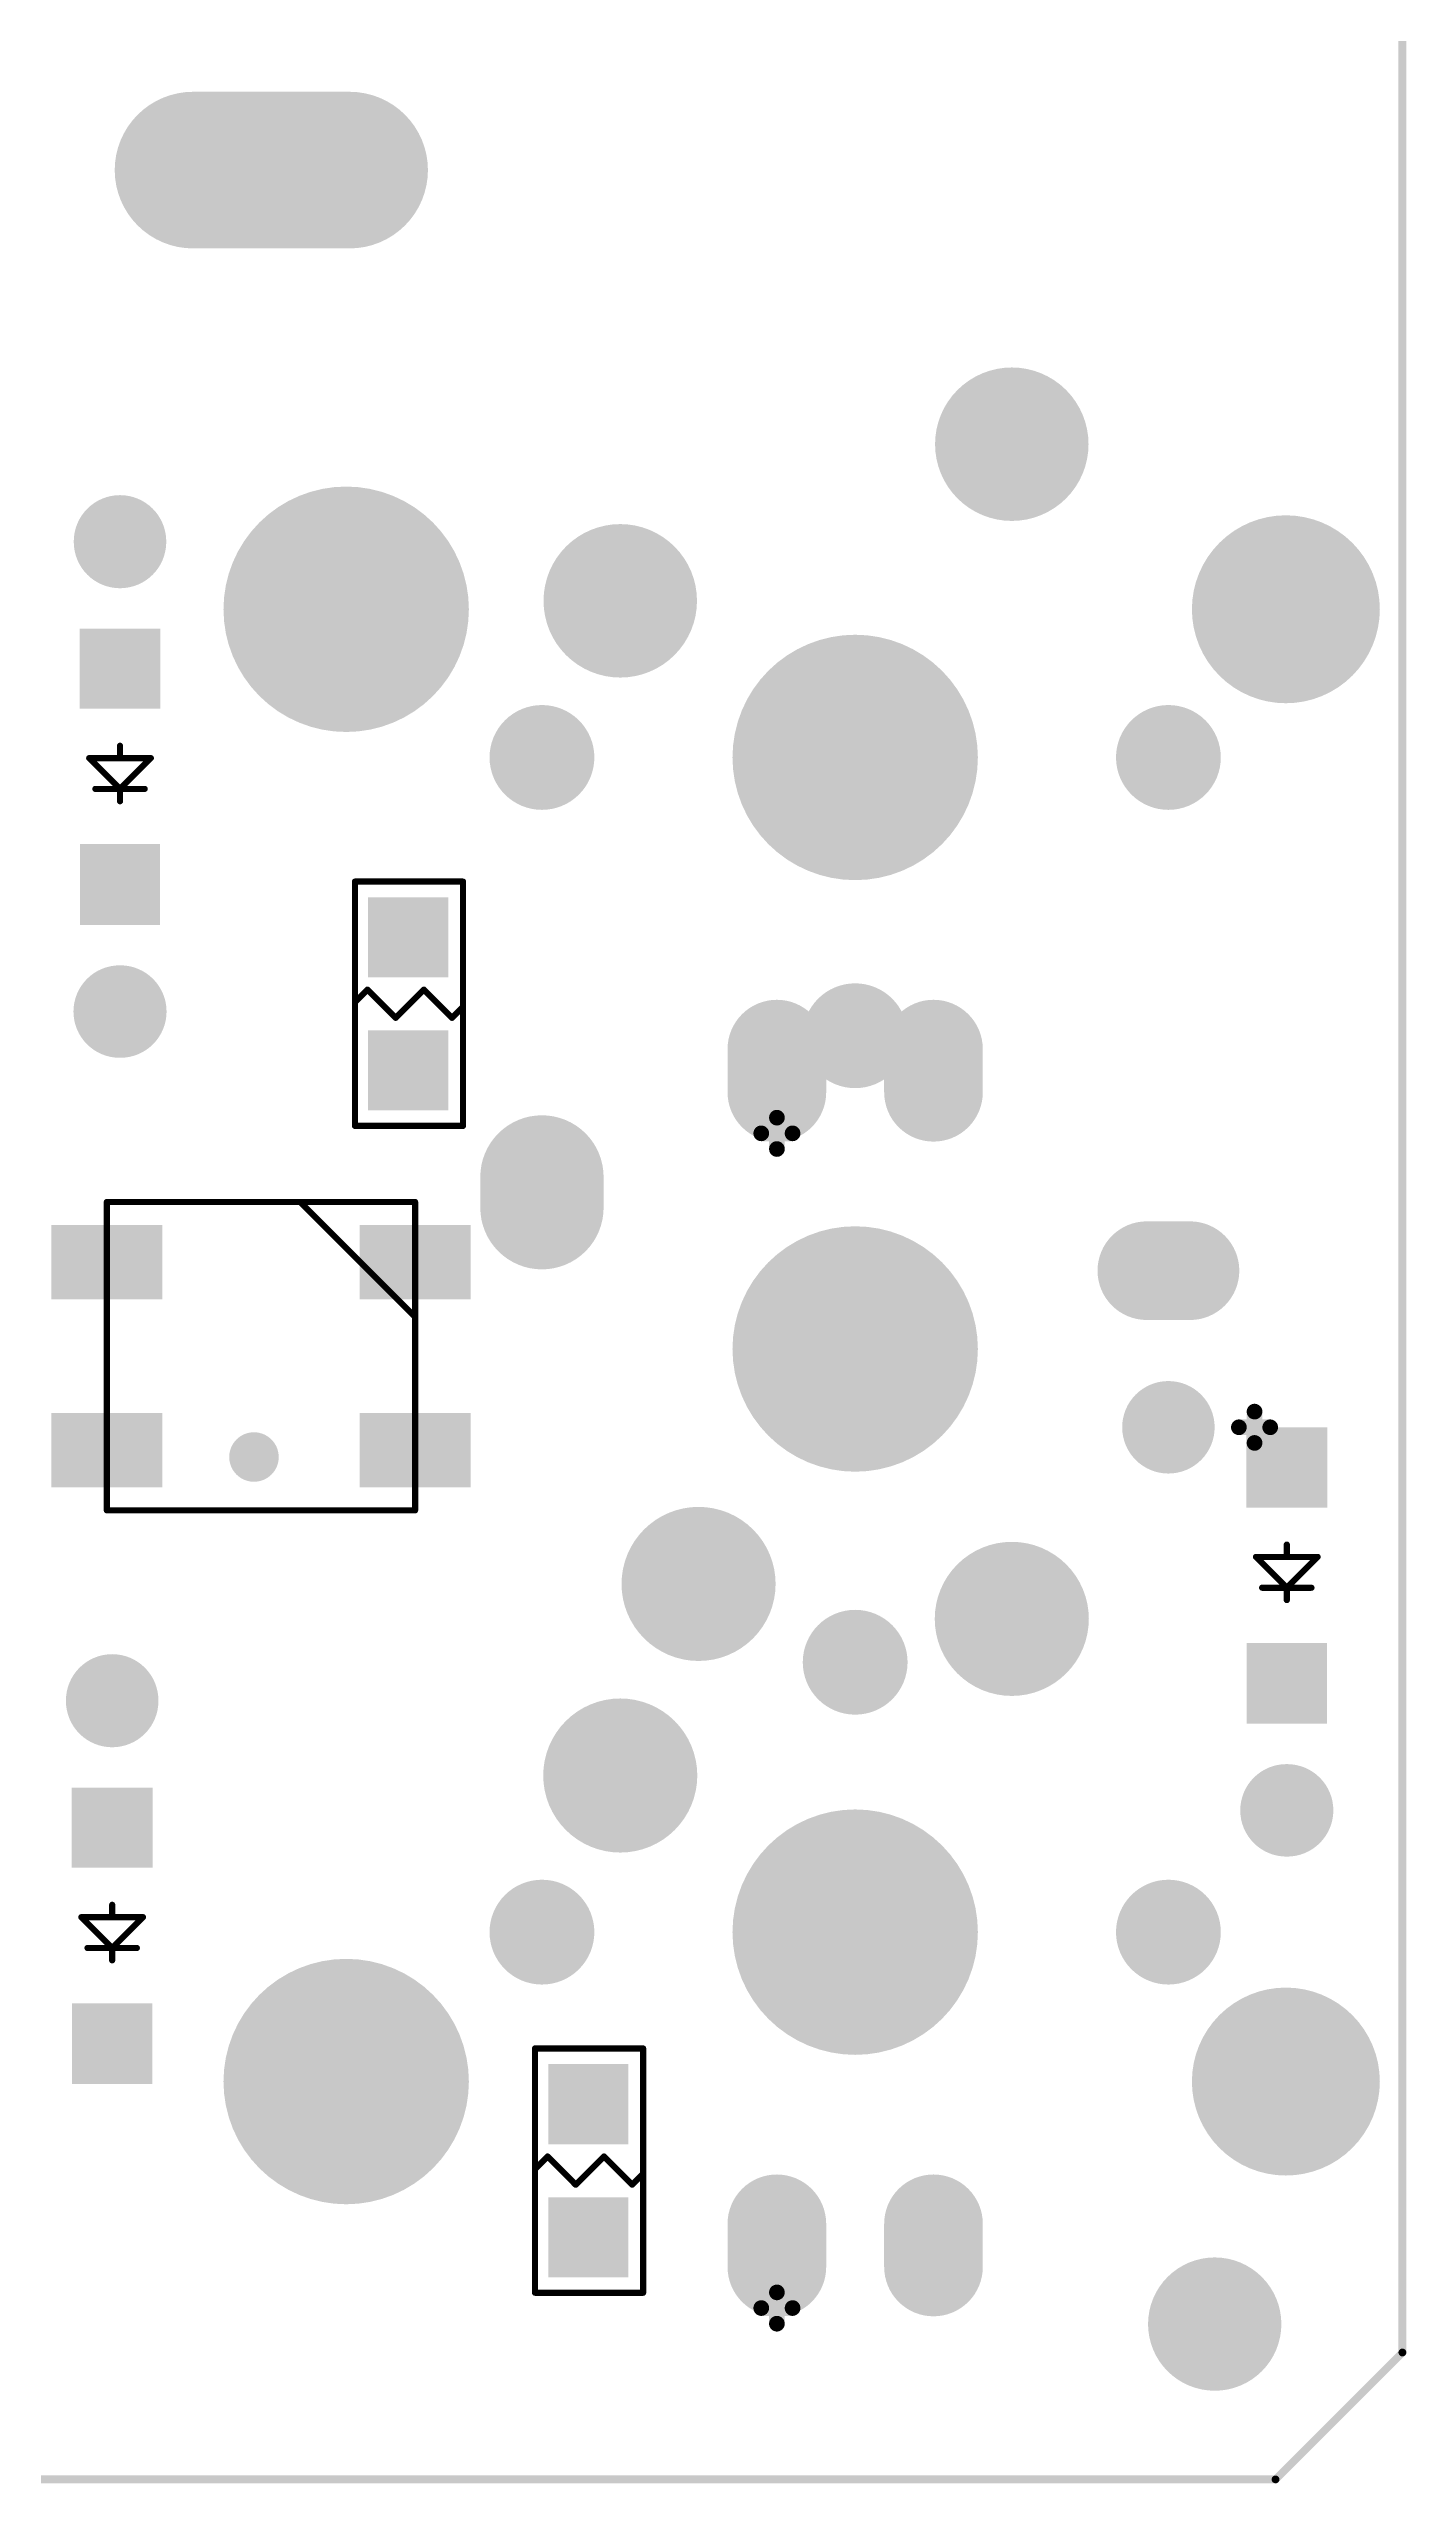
# Model space of a CAD drawing. Extents: x 407 to 769, y 688 to 804.
# Drawn here: x 746.57 to 768.58, y 689.54 to 729.02 of the extents above; entities that cross this region are included whole.
import ezdxf

# ---------------------------------------------------------------- set-up
doc = ezdxf.new("R2010")
doc.units = 0
doc.layers.get('0').update_dxf_attribs({"linetype": 'CONTINUOUS'})
for name, color, linetype in [('BOTTOMOVERLAY', 54, 'CONTINUOUS'), ('BOTTOMPASTE', 16, 'CONTINUOUS'), ('BOTTOMSOLDER', 6, 'CONTINUOUS'), ('KEEPOUTLAYER', 6, 'CONTINUOUS'), ('MULTILAYER', 9, 'CONTINUOUS'), ('TOPSOLDER', 216, 'CONTINUOUS')]:
    doc.layers.add(name, color=color, linetype=linetype)

# ---------------------------------------------------------------- blocks, each defined once
blk = doc.blocks.new('______B_1')
at = {"layer": 'BOTTOMPASTE', "const_width": 0.25}
blk.add_lwpolyline([(-0.125, 0, 1), (0.125, 0, 1)], format="xyb", close=True, dxfattribs=at)
at = {"layer": 'BOTTOMSOLDER'}
for points, const_width in [([(0.7, 0, 1), (-0.7, 0, 1)], 0.762), ([(-0.891, 0, 1), (-0.51, 0, 1)], 0.381), ([(-0.176, 0, 1), (0.176, 0, 1)], 0.352), ([(0.51, 0, 1), (0.891, 0, 1)], 0.381)]:
    blk.add_lwpolyline(points, format="xyb", close=True, dxfattribs=dict(at, const_width=const_width))
blk = doc.blocks.new('IN4148G_B_23')
at = {"layer": 'BOTTOMOVERLAY', "const_width": 0.1}
for points in [[(0, 0.4), (0, 0.2)], [(0, 0.2), (-0.5, -0.3)], [(0.4, 0.2), (-0.4, 0.2)], [(0.5, -0.3), (0, 0.2)], [(0.5, -0.3), (-0.5, -0.3)], [(0, -0.3), (0, -0.5)]]:
    blk.add_lwpolyline(points, dxfattribs=at)
at = {"layer": 'BOTTOMOVERLAY', "const_width": 0.05}
for points in [[(-0.025, 0.4, 1), (0.025, 0.4, 1)], [(-0.425, 0.2, 1), (-0.375, 0.2, 1)], [(-0.025, 0.2, 1), (0.025, 0.2, 1)], [(-0.025, 0.2, 1), (0.025, 0.2, 1)], [(-0.025, 0.2, 1), (0.025, 0.2, 1)], [(0.375, 0.2, 1), (0.425, 0.2, 1)], [(-0.525, -0.3, 1), (-0.475, -0.3, 1)], [(-0.525, -0.3, 1), (-0.475, -0.3, 1)], [(-0.025, -0.3, 1), (0.025, -0.3, 1)], [(0.475, -0.3, 1), (0.525, -0.3, 1)], [(0.475, -0.3, 1), (0.525, -0.3, 1)], [(-0.025, -0.5, 1), (0.025, -0.5, 1)]]:
    blk.add_lwpolyline(points, format="xyb", close=True, dxfattribs=at)
at = {"layer": 'BOTTOMPASTE'}
for points in [[(-0.65, 1.095), (0.65, 1.095), (-0.65, 2.405), (0.65, 2.405)], [(-0.655, -2.4), (0.655, -2.4), (-0.655, -1.1), (0.655, -1.1)]]:
    blk.add_solid(points, dxfattribs=at)
at = {"layer": 'BOTTOMSOLDER', "const_width": 1.5}
blk.add_lwpolyline([(0.005, 3.81), (-0.005, 3.81)], dxfattribs=at)
at = {"layer": 'BOTTOMSOLDER', "const_width": 0.75}
for points in [[(-0.38, 3.81, 1), (0.37, 3.81, 1)], [(-0.37, 3.81, 1), (0.38, 3.81, 1)]]:
    blk.add_lwpolyline(points, format="xyb", close=True, dxfattribs=at)
at = {"layer": 'BOTTOMSOLDER'}
for points in [[(-0.65, 1.095), (0.65, 1.095), (-0.65, 2.405), (0.65, 2.405)], [(-0.655, -2.4), (0.655, -2.4), (-0.655, -1.1), (0.655, -1.1)]]:
    blk.add_solid(points, dxfattribs=at)
at = {"layer": 'MULTILAYER', "const_width": 1.5}
blk.add_lwpolyline([(0.005, 3.81), (-0.005, 3.81)], dxfattribs=at)
at = {"layer": 'MULTILAYER', "const_width": 0.75}
for points in [[(-0.38, 3.81, 1), (0.37, 3.81, 1)], [(-0.37, 3.81, 1), (0.38, 3.81, 1)]]:
    blk.add_lwpolyline(points, format="xyb", close=True, dxfattribs=at)
blk = doc.blocks.new('IN4148G_B_24')
at = {"layer": 'BOTTOMOVERLAY', "const_width": 0.1}
for points in [[(0, 0.4), (0, 0.2)], [(0, 0.2), (-0.5, -0.3)], [(0.4, 0.2), (-0.4, 0.2)], [(0.5, -0.3), (0, 0.2)], [(0.5, -0.3), (-0.5, -0.3)], [(0, -0.3), (0, -0.5)]]:
    blk.add_lwpolyline(points, dxfattribs=at)
at = {"layer": 'BOTTOMOVERLAY', "const_width": 0.05}
for points in [[(-0.025, 0.4, 1), (0.025, 0.4, 1)], [(-0.425, 0.2, 1), (-0.375, 0.2, 1)], [(-0.025, 0.2, 1), (0.025, 0.2, 1)], [(-0.025, 0.2, 1), (0.025, 0.2, 1)], [(-0.025, 0.2, 1), (0.025, 0.2, 1)], [(0.375, 0.2, 1), (0.425, 0.2, 1)], [(-0.525, -0.3, 1), (-0.475, -0.3, 1)], [(-0.525, -0.3, 1), (-0.475, -0.3, 1)], [(-0.025, -0.3, 1), (0.025, -0.3, 1)], [(0.475, -0.3, 1), (0.525, -0.3, 1)], [(0.475, -0.3, 1), (0.525, -0.3, 1)], [(-0.025, -0.5, 1), (0.025, -0.5, 1)]]:
    blk.add_lwpolyline(points, format="xyb", close=True, dxfattribs=at)
at = {"layer": 'BOTTOMPASTE'}
for points in [[(-0.65, 1.095), (0.65, 1.095), (-0.65, 2.405), (0.65, 2.405)], [(-0.655, -2.4), (0.655, -2.4), (-0.655, -1.1), (0.655, -1.1)]]:
    blk.add_solid(points, dxfattribs=at)
at = {"layer": 'BOTTOMSOLDER', "const_width": 1.5}
blk.add_lwpolyline([(0, -3.805), (0, -3.815)], dxfattribs=at)
at = {"layer": 'BOTTOMSOLDER', "const_width": 0.75}
for points in [[(-0.375, -3.805, 1), (0.375, -3.805, 1)], [(-0.375, -3.815, 1), (0.375, -3.815, 1)]]:
    blk.add_lwpolyline(points, format="xyb", close=True, dxfattribs=at)
at = {"layer": 'BOTTOMSOLDER'}
for points in [[(-0.65, 1.095), (0.65, 1.095), (-0.65, 2.405), (0.65, 2.405)], [(-0.655, -2.4), (0.655, -2.4), (-0.655, -1.1), (0.655, -1.1)]]:
    blk.add_solid(points, dxfattribs=at)
at = {"layer": 'MULTILAYER', "const_width": 1.5}
blk.add_lwpolyline([(0, -3.805), (0, -3.815)], dxfattribs=at)
at = {"layer": 'MULTILAYER', "const_width": 0.75}
for points in [[(-0.375, -3.805, 1), (0.375, -3.805, 1)], [(-0.375, -3.815, 1), (0.375, -3.815, 1)]]:
    blk.add_lwpolyline(points, format="xyb", close=True, dxfattribs=at)
blk = doc.blocks.new('MX1UP__B_26')
at = {"layer": 'BOTTOMOVERLAY', "const_width": 0.254}
for points in [[(-1.27, -6.223), (-1.27, -6.731)], [(-1.524, -6.477), (-1.016, -6.477)]]:
    blk.add_lwpolyline(points, dxfattribs=at)
at = {"layer": 'BOTTOMOVERLAY', "const_width": 0.127}
for points in [[(-1.333, -6.223, 1), (-1.206, -6.223, 1)], [(-1.587, -6.477, 1), (-1.46, -6.477, 1)], [(-1.333, -6.731, 1), (-1.206, -6.731, 1)], [(-1.079, -6.477, 1), (-0.952, -6.477, 1)]]:
    blk.add_lwpolyline(points, format="xyb", close=True, dxfattribs=at)
at = {"layer": 'BOTTOMSOLDER'}
for points, const_width in [([(2.79, 5.08), (2.291, 5.08)], 2), ([(-3.81, 2.54), (-3.81, 2.54)], 2.499), ([(1.27, -5.43), (1.27, -4.73)], 1.6)]:
    blk.add_lwpolyline(points, dxfattribs=dict(at, const_width=const_width))
for points, const_width in [([(1.791, 5.08, 1), (2.791, 5.08, 1)], 1), ([(2.29, 5.08, 1), (3.29, 5.08, 1)], 1), ([(-4.435, 2.54, 1), (-3.185, 2.54, 1)], 1.249), ([(-4.435, 2.54, 1), (-3.185, 2.54, 1)], 1.249), ([(-0.995, 0, 1), (0.995, 0, 1)], 1.99), ([(-5.505, 0, 1), (-4.655, 0, 1)], 0.85), ([(4.655, 0, 1), (5.505, 0, 1)], 0.85), ([(0.87, -4.73, 1), (1.67, -4.73, 1)], 0.8), ([(-1.645, -5.08, 1), (-0.895, -5.08, 1)], 0.75), ([(0.87, -5.43, 1), (1.67, -5.43, 1)], 0.8)]:
    blk.add_lwpolyline(points, format="xyb", close=True, dxfattribs=dict(at, const_width=const_width))
at = {"layer": 'MULTILAYER'}
for points, const_width in [([(2.79, 5.08), (2.291, 5.08)], 2), ([(-3.81, 2.54), (-3.81, 2.54)], 2.499), ([(1.27, -5.43), (1.27, -4.73)], 1.6)]:
    blk.add_lwpolyline(points, dxfattribs=dict(at, const_width=const_width))
for points, const_width in [([(1.791, 5.08, 1), (2.791, 5.08, 1)], 1), ([(2.29, 5.08, 1), (3.29, 5.08, 1)], 1), ([(-4.435, 2.54, 1), (-3.185, 2.54, 1)], 1.249), ([(-4.435, 2.54, 1), (-3.185, 2.54, 1)], 1.249), ([(-0.995, 0, 1), (0.995, 0, 1)], 1.99), ([(-5.505, 0, 1), (-4.655, 0, 1)], 0.85), ([(4.655, 0, 1), (5.505, 0, 1)], 0.85), ([(0.87, -4.73, 1), (1.67, -4.73, 1)], 0.8), ([(-1.645, -5.08, 1), (-0.895, -5.08, 1)], 0.75), ([(0.87, -5.43, 1), (1.67, -5.43, 1)], 0.8)]:
    blk.add_lwpolyline(points, format="xyb", close=True, dxfattribs=dict(at, const_width=const_width))
at = {"layer": 'TOPSOLDER'}
for points, const_width in [([(2.79, 5.08), (2.291, 5.08)], 2), ([(-3.81, 2.54), (-3.81, 2.54)], 2.499), ([(1.27, -5.43), (1.27, -4.73)], 1.6)]:
    blk.add_lwpolyline(points, dxfattribs=dict(at, const_width=const_width))
for points, const_width in [([(1.791, 5.08, 1), (2.791, 5.08, 1)], 1), ([(2.29, 5.08, 1), (3.29, 5.08, 1)], 1), ([(-4.435, 2.54, 1), (-3.185, 2.54, 1)], 1.249), ([(-4.435, 2.54, 1), (-3.185, 2.54, 1)], 1.249), ([(-0.995, 0, 1), (0.995, 0, 1)], 1.99), ([(-5.505, 0, 1), (-4.655, 0, 1)], 0.85), ([(4.655, 0, 1), (5.505, 0, 1)], 0.85), ([(0.87, -4.73, 1), (1.67, -4.73, 1)], 0.8), ([(-1.645, -5.08, 1), (-0.895, -5.08, 1)], 0.75), ([(0.87, -5.43, 1), (1.67, -5.43, 1)], 0.8)]:
    blk.add_lwpolyline(points, format="xyb", close=True, dxfattribs=dict(at, const_width=const_width))
blk = doc.blocks.new('IN4148G_B_27')
at = {"layer": 'BOTTOMOVERLAY', "const_width": 0.1}
for points in [[(0, 0.4), (0, 0.2)], [(0, 0.2), (-0.5, -0.3)], [(0.4, 0.2), (-0.4, 0.2)], [(0.5, -0.3), (0, 0.2)], [(0.5, -0.3), (-0.5, -0.3)], [(0, -0.3), (0, -0.5)]]:
    blk.add_lwpolyline(points, dxfattribs=at)
at = {"layer": 'BOTTOMOVERLAY', "const_width": 0.05}
for points in [[(-0.025, 0.4, 1), (0.025, 0.4, 1)], [(-0.425, 0.2, 1), (-0.375, 0.2, 1)], [(-0.025, 0.2, 1), (0.025, 0.2, 1)], [(-0.025, 0.2, 1), (0.025, 0.2, 1)], [(-0.025, 0.2, 1), (0.025, 0.2, 1)], [(0.375, 0.2, 1), (0.425, 0.2, 1)], [(-0.525, -0.3, 1), (-0.475, -0.3, 1)], [(-0.525, -0.3, 1), (-0.475, -0.3, 1)], [(-0.025, -0.3, 1), (0.025, -0.3, 1)], [(0.475, -0.3, 1), (0.525, -0.3, 1)], [(0.475, -0.3, 1), (0.525, -0.3, 1)], [(-0.025, -0.5, 1), (0.025, -0.5, 1)]]:
    blk.add_lwpolyline(points, format="xyb", close=True, dxfattribs=at)
at = {"layer": 'BOTTOMPASTE'}
for points in [[(-0.65, 1.095), (0.65, 1.095), (-0.65, 2.405), (0.65, 2.405)], [(-0.655, -2.4), (0.655, -2.4), (-0.655, -1.1), (0.655, -1.1)]]:
    blk.add_solid(points, dxfattribs=at)
at = {"layer": 'BOTTOMSOLDER', "const_width": 1.5}
for points in [[(0.005, 3.81), (-0.005, 3.81)], [(0, -3.805), (0, -3.815)]]:
    blk.add_lwpolyline(points, dxfattribs=at)
at = {"layer": 'BOTTOMSOLDER', "const_width": 0.75}
for points in [[(-0.38, 3.81, 1), (0.37, 3.81, 1)], [(-0.37, 3.81, 1), (0.38, 3.81, 1)], [(-0.375, -3.805, 1), (0.375, -3.805, 1)], [(-0.375, -3.815, 1), (0.375, -3.815, 1)]]:
    blk.add_lwpolyline(points, format="xyb", close=True, dxfattribs=at)
at = {"layer": 'BOTTOMSOLDER'}
for points in [[(-0.65, 1.095), (0.65, 1.095), (-0.65, 2.405), (0.65, 2.405)], [(-0.655, -2.4), (0.655, -2.4), (-0.655, -1.1), (0.655, -1.1)]]:
    blk.add_solid(points, dxfattribs=at)
at = {"layer": 'MULTILAYER', "const_width": 1.5}
for points in [[(0.005, 3.81), (-0.005, 3.81)], [(0, -3.805), (0, -3.815)]]:
    blk.add_lwpolyline(points, dxfattribs=at)
at = {"layer": 'MULTILAYER', "const_width": 0.75}
for points in [[(-0.38, 3.81, 1), (0.37, 3.81, 1)], [(-0.37, 3.81, 1), (0.38, 3.81, 1)], [(-0.375, -3.805, 1), (0.375, -3.805, 1)], [(-0.375, -3.815, 1), (0.375, -3.815, 1)]]:
    blk.add_lwpolyline(points, format="xyb", close=True, dxfattribs=at)
blk = doc.blocks.new('R0805_B_242')
at = {"layer": 'BOTTOMOVERLAY', "const_width": 0.1}
for points in [[(-0.889, 1.981), (0.864, 1.981)], [(-0.889, -1.981), (-0.889, 1.981)], [(0.864, -1.981), (0.864, 1.981)], [(-0.889, 0.025), (-0.686, 0.229)], [(-0.686, 0.229), (-0.229, -0.229)], [(-0.229, -0.229), (0, 0)], [(0, 0), (0.229, 0.229)], [(0.229, 0.229), (0.686, -0.229)], [(0.686, -0.229), (0.864, -0.051)], [(-0.889, -1.981), (0.864, -1.981)]]:
    blk.add_lwpolyline(points, dxfattribs=at)
at = {"layer": 'BOTTOMOVERLAY', "const_width": 0.05}
for points in [[(-0.914, 1.981, 1), (-0.864, 1.981, 1)], [(-0.914, 1.981, 1), (-0.864, 1.981, 1)], [(0.839, 1.981, 1), (0.889, 1.981, 1)], [(0.839, 1.981, 1), (0.889, 1.981, 1)], [(-0.914, 0.025, 1), (-0.864, 0.025, 1)], [(-0.711, 0.229, 1), (-0.661, 0.229, 1)], [(-0.711, 0.229, 1), (-0.661, 0.229, 1)], [(-0.025, 0, 1), (0.025, 0, 1)], [(-0.025, 0, 1), (0.025, 0, 1)], [(0.204, 0.229, 1), (0.254, 0.229, 1)], [(0.204, 0.229, 1), (0.254, 0.229, 1)], [(-0.254, -0.229, 1), (-0.204, -0.229, 1)], [(-0.254, -0.229, 1), (-0.204, -0.229, 1)], [(0.661, -0.229, 1), (0.711, -0.229, 1)], [(0.661, -0.229, 1), (0.711, -0.229, 1)], [(0.839, -0.051, 1), (0.889, -0.051, 1)], [(-0.914, -1.981, 1), (-0.864, -1.981, 1)], [(-0.914, -1.981, 1), (-0.864, -1.981, 1)], [(0.839, -1.981, 1), (0.889, -1.981, 1)], [(0.839, -1.981, 1), (0.889, -1.981, 1)]]:
    blk.add_lwpolyline(points, format="xyb", close=True, dxfattribs=at)
at = {"layer": 'BOTTOMPASTE'}
for points in [[(0.625, 0.428), (0.625, 1.728), (-0.675, 0.428), (-0.675, 1.728)], [(0.625, -1.731), (0.625, -0.431), (-0.675, -1.731), (-0.675, -0.431)]]:
    blk.add_solid(points, dxfattribs=at)
at = {"layer": 'BOTTOMSOLDER'}
for points in [[(0.625, 0.428), (0.625, 1.728), (-0.675, 0.428), (-0.675, 1.728)], [(0.625, -1.731), (0.625, -0.431), (-0.675, -1.731), (-0.675, -0.431)]]:
    blk.add_solid(points, dxfattribs=at)
blk = doc.blocks.new('R0805_B_254')
at = {"layer": 'BOTTOMOVERLAY', "const_width": 0.1}
for points in [[(-0.889, 1.981), (0.864, 1.981)], [(-0.889, -1.981), (-0.889, 1.981)], [(0.864, -1.981), (0.864, 1.981)], [(-0.889, 0.025), (-0.686, 0.229)], [(-0.686, 0.229), (-0.229, -0.229)], [(-0.229, -0.229), (0, 0)], [(0, 0), (0.229, 0.229)], [(0.229, 0.229), (0.686, -0.229)], [(0.686, -0.229), (0.864, -0.051)], [(-0.889, -1.981), (0.864, -1.981)]]:
    blk.add_lwpolyline(points, dxfattribs=at)
at = {"layer": 'BOTTOMOVERLAY', "const_width": 0.05}
for points in [[(-0.914, 1.981, 1), (-0.864, 1.981, 1)], [(-0.914, 1.981, 1), (-0.864, 1.981, 1)], [(0.839, 1.981, 1), (0.889, 1.981, 1)], [(0.839, 1.981, 1), (0.889, 1.981, 1)], [(-0.914, 0.025, 1), (-0.864, 0.025, 1)], [(-0.711, 0.229, 1), (-0.661, 0.229, 1)], [(-0.711, 0.229, 1), (-0.661, 0.229, 1)], [(-0.025, 0, 1), (0.025, 0, 1)], [(-0.025, 0, 1), (0.025, 0, 1)], [(0.204, 0.229, 1), (0.254, 0.229, 1)], [(0.204, 0.229, 1), (0.254, 0.229, 1)], [(-0.254, -0.229, 1), (-0.204, -0.229, 1)], [(-0.254, -0.229, 1), (-0.204, -0.229, 1)], [(0.661, -0.229, 1), (0.711, -0.229, 1)], [(0.661, -0.229, 1), (0.711, -0.229, 1)], [(0.839, -0.051, 1), (0.889, -0.051, 1)], [(-0.914, -1.981, 1), (-0.864, -1.981, 1)], [(-0.914, -1.981, 1), (-0.864, -1.981, 1)], [(0.839, -1.981, 1), (0.889, -1.981, 1)], [(0.839, -1.981, 1), (0.889, -1.981, 1)]]:
    blk.add_lwpolyline(points, format="xyb", close=True, dxfattribs=at)
at = {"layer": 'BOTTOMPASTE'}
for points in [[(0.625, 0.428), (0.625, 1.728), (-0.675, 0.428), (-0.675, 1.728)], [(0.625, -1.731), (0.625, -0.431), (-0.675, -1.731), (-0.675, -0.431)]]:
    blk.add_solid(points, dxfattribs=at)
at = {"layer": 'BOTTOMSOLDER'}
for points in [[(0.625, 0.428), (0.625, 1.728), (-0.675, 0.428), (-0.675, 1.728)], [(0.625, -1.731), (0.625, -0.431), (-0.675, -1.731), (-0.675, -0.431)]]:
    blk.add_solid(points, dxfattribs=at)
blk = doc.blocks.new('MX1UP___PAD_B_272')
at = {"layer": 'BOTTOMOVERLAY', "const_width": 0.254}
for points in [[(-1.27, -6.35), (-1.27, -5.842)], [(-1.524, -6.096), (-1.016, -6.096)]]:
    blk.add_lwpolyline(points, dxfattribs=at)
at = {"layer": 'BOTTOMOVERLAY', "const_width": 0.127}
for points in [[(-1.333, -5.842, 1), (-1.206, -5.842, 1)], [(-1.587, -6.096, 1), (-1.46, -6.096, 1)], [(-1.333, -6.35, 1), (-1.206, -6.35, 1)], [(-1.079, -6.096, 1), (-0.952, -6.096, 1)]]:
    blk.add_lwpolyline(points, format="xyb", close=True, dxfattribs=at)
at = {"layer": 'BOTTOMSOLDER'}
for points, const_width in [([(1.915, 5.08, 1), (3.165, 5.08, 1)], 1.249), ([(-4.435, 2.54, 1), (-3.185, 2.54, 1)], 1.249), ([(-0.995, 0, 1), (0.995, 0, 1)], 1.99), ([(-5.505, 0, 1), (-4.655, 0, 1)], 0.85), ([(4.655, 0, 1), (5.505, 0, 1)], 0.85), ([(-1.67, -4.73, 1), (-0.87, -4.73, 1)], 0.8), ([(0.87, -4.73, 1), (1.67, -4.73, 1)], 0.8), ([(-1.67, -5.43, 1), (-0.87, -5.43, 1)], 0.8), ([(0.87, -5.43, 1), (1.67, -5.43, 1)], 0.8)]:
    blk.add_lwpolyline(points, format="xyb", close=True, dxfattribs=dict(at, const_width=const_width))
at = {"layer": 'BOTTOMSOLDER', "const_width": 1.6}
for points in [[(-1.27, -5.43), (-1.27, -4.73)], [(1.27, -5.43), (1.27, -4.73)]]:
    blk.add_lwpolyline(points, dxfattribs=at)
at = {"layer": 'MULTILAYER'}
for points, const_width in [([(1.915, 5.08, 1), (3.165, 5.08, 1)], 1.249), ([(-4.435, 2.54, 1), (-3.185, 2.54, 1)], 1.249), ([(-0.995, 0, 1), (0.995, 0, 1)], 1.99), ([(-5.505, 0, 1), (-4.655, 0, 1)], 0.85), ([(4.655, 0, 1), (5.505, 0, 1)], 0.85), ([(-1.67, -4.73, 1), (-0.87, -4.73, 1)], 0.8), ([(0.87, -4.73, 1), (1.67, -4.73, 1)], 0.8), ([(-1.67, -5.43, 1), (-0.87, -5.43, 1)], 0.8), ([(0.87, -5.43, 1), (1.67, -5.43, 1)], 0.8)]:
    blk.add_lwpolyline(points, format="xyb", close=True, dxfattribs=dict(at, const_width=const_width))
at = {"layer": 'MULTILAYER', "const_width": 1.6}
for points in [[(-1.27, -5.43), (-1.27, -4.73)], [(1.27, -5.43), (1.27, -4.73)]]:
    blk.add_lwpolyline(points, dxfattribs=at)
at = {"layer": 'TOPSOLDER'}
for points, const_width in [([(1.915, 5.08, 1), (3.165, 5.08, 1)], 1.249), ([(-4.435, 2.54, 1), (-3.185, 2.54, 1)], 1.249), ([(-0.995, 0, 1), (0.995, 0, 1)], 1.99), ([(-5.505, 0, 1), (-4.655, 0, 1)], 0.85), ([(4.655, 0, 1), (5.505, 0, 1)], 0.85), ([(-1.67, -4.73, 1), (-0.87, -4.73, 1)], 0.8), ([(0.87, -4.73, 1), (1.67, -4.73, 1)], 0.8), ([(-1.67, -5.43, 1), (-0.87, -5.43, 1)], 0.8), ([(0.87, -5.43, 1), (1.67, -5.43, 1)], 0.8)]:
    blk.add_lwpolyline(points, format="xyb", close=True, dxfattribs=dict(at, const_width=const_width))
at = {"layer": 'TOPSOLDER', "const_width": 1.6}
for points in [[(-1.27, -5.43), (-1.27, -4.73)], [(1.27, -5.43), (1.27, -4.73)]]:
    blk.add_lwpolyline(points, dxfattribs=at)
blk = doc.blocks.new('MX1UP___PAD_B_273')
at = {"layer": 'BOTTOMOVERLAY', "const_width": 0.254}
for points in [[(-1.27, -6.35), (-1.27, -5.842)], [(-1.524, -6.096), (-1.016, -6.096)]]:
    blk.add_lwpolyline(points, dxfattribs=at)
at = {"layer": 'BOTTOMOVERLAY', "const_width": 0.127}
for points in [[(-1.333, -5.842, 1), (-1.206, -5.842, 1)], [(-1.587, -6.096, 1), (-1.46, -6.096, 1)], [(-1.333, -6.35, 1), (-1.206, -6.35, 1)], [(-1.079, -6.096, 1), (-0.952, -6.096, 1)]]:
    blk.add_lwpolyline(points, format="xyb", close=True, dxfattribs=at)
at = {"layer": 'BOTTOMSOLDER'}
for points, const_width in [([(1.918, 5.08, 1), (3.162, 5.08, 1)], 1.245), ([(-4.432, 2.54, 1), (-3.188, 2.54, 1)], 1.245), ([(-0.995, 0, 1), (0.995, 0, 1)], 1.99), ([(-5.505, 0, 1), (-4.655, 0, 1)], 0.85), ([(4.655, 0, 1), (5.505, 0, 1)], 0.85), ([(-1.67, -4.73, 1), (-0.87, -4.73, 1)], 0.8), ([(0.87, -4.73, 1), (1.67, -4.73, 1)], 0.8), ([(-1.67, -5.43, 1), (-0.87, -5.43, 1)], 0.8), ([(0.87, -5.43, 1), (1.67, -5.43, 1)], 0.8)]:
    blk.add_lwpolyline(points, format="xyb", close=True, dxfattribs=dict(at, const_width=const_width))
at = {"layer": 'BOTTOMSOLDER', "const_width": 1.6}
for points in [[(-1.27, -5.43), (-1.27, -4.73)], [(1.27, -5.43), (1.27, -4.73)]]:
    blk.add_lwpolyline(points, dxfattribs=at)
at = {"layer": 'MULTILAYER'}
for points, const_width in [([(1.918, 5.08, 1), (3.162, 5.08, 1)], 1.245), ([(-4.432, 2.54, 1), (-3.188, 2.54, 1)], 1.245), ([(-0.995, 0, 1), (0.995, 0, 1)], 1.99), ([(-5.505, 0, 1), (-4.655, 0, 1)], 0.85), ([(4.655, 0, 1), (5.505, 0, 1)], 0.85), ([(-1.67, -4.73, 1), (-0.87, -4.73, 1)], 0.8), ([(0.87, -4.73, 1), (1.67, -4.73, 1)], 0.8), ([(-1.67, -5.43, 1), (-0.87, -5.43, 1)], 0.8), ([(0.87, -5.43, 1), (1.67, -5.43, 1)], 0.8)]:
    blk.add_lwpolyline(points, format="xyb", close=True, dxfattribs=dict(at, const_width=const_width))
at = {"layer": 'MULTILAYER', "const_width": 1.6}
for points in [[(-1.27, -5.43), (-1.27, -4.73)], [(1.27, -5.43), (1.27, -4.73)]]:
    blk.add_lwpolyline(points, dxfattribs=at)
at = {"layer": 'TOPSOLDER'}
for points, const_width in [([(1.918, 5.08, 1), (3.162, 5.08, 1)], 1.245), ([(-4.432, 2.54, 1), (-3.188, 2.54, 1)], 1.245), ([(-0.995, 0, 1), (0.995, 0, 1)], 1.99), ([(-5.505, 0, 1), (-4.655, 0, 1)], 0.85), ([(4.655, 0, 1), (5.505, 0, 1)], 0.85), ([(-1.67, -4.73, 1), (-0.87, -4.73, 1)], 0.8), ([(0.87, -4.73, 1), (1.67, -4.73, 1)], 0.8), ([(-1.67, -5.43, 1), (-0.87, -5.43, 1)], 0.8), ([(0.87, -5.43, 1), (1.67, -5.43, 1)], 0.8)]:
    blk.add_lwpolyline(points, format="xyb", close=True, dxfattribs=dict(at, const_width=const_width))
at = {"layer": 'TOPSOLDER', "const_width": 1.6}
for points in [[(-1.27, -5.43), (-1.27, -4.73)], [(1.27, -5.43), (1.27, -4.73)]]:
    blk.add_lwpolyline(points, dxfattribs=at)
blk = doc.blocks.new('RGB_WS2812B_B_374')
at = {"layer": 'BOTTOMOVERLAY', "const_width": 0.1}
for points in [[(-2.5, 2.5), (2.5, 2.5)], [(-2.5, 0), (-2.5, 2.5)], [(0.635, 2.5), (2.5, 0.635)], [(2.5, -2.5), (2.5, 2.5)], [(-2.5, -2.5), (-2.5, 0)], [(-2.5, -2.5), (0, -2.5)], [(0, -2.5), (2.5, -2.5)]]:
    blk.add_lwpolyline(points, dxfattribs=at)
at = {"layer": 'BOTTOMOVERLAY', "const_width": 0.05}
for points in [[(-2.525, 2.5, 1), (-2.475, 2.5, 1)], [(-2.525, 2.5, 1), (-2.475, 2.5, 1)], [(0.61, 2.5, 1), (0.66, 2.5, 1)], [(2.475, 2.5, 1), (2.525, 2.5, 1)], [(2.475, 2.5, 1), (2.525, 2.5, 1)], [(2.475, 0.635, 1), (2.525, 0.635, 1)], [(-2.525, 0, 1), (-2.475, 0, 1)], [(-2.525, 0, 1), (-2.475, 0, 1)], [(-2.525, -2.5, 1), (-2.475, -2.5, 1)], [(-2.525, -2.5, 1), (-2.475, -2.5, 1)], [(-0.025, -2.5, 1), (0.025, -2.5, 1)], [(-0.025, -2.5, 1), (0.025, -2.5, 1)], [(2.475, -2.5, 1), (2.525, -2.5, 1)], [(2.475, -2.5, 1), (2.525, -2.5, 1)]]:
    blk.add_lwpolyline(points, format="xyb", close=True, dxfattribs=at)
at = {"layer": 'BOTTOMPASTE'}
for points in [[(-3.3, 1.024), (-1.7, 1.024), (-3.3, 2.024), (-1.7, 2.024)], [(1.7, 1.024), (3.3, 1.024), (1.7, 2.024), (3.3, 2.024)], [(-3.3, -2.024), (-1.7, -2.024), (-3.3, -1.024), (-1.7, -1.024)], [(1.7, -2.024), (3.3, -2.024), (1.7, -1.024), (3.3, -1.024)]]:
    blk.add_solid(points, dxfattribs=at)
at = {"layer": 'BOTTOMSOLDER'}
for points in [[(-3.402, 0.922), (-1.598, 0.922), (-3.402, 2.126), (-1.598, 2.126)], [(1.598, 0.922), (3.402, 0.922), (1.598, 2.126), (3.402, 2.126)], [(-3.402, -2.126), (-1.598, -2.126), (-3.402, -0.922), (-1.598, -0.922)], [(1.598, -2.126), (3.402, -2.126), (1.598, -0.922), (3.402, -0.922)]]:
    blk.add_solid(points, dxfattribs=at)

msp = doc.modelspace()

# ---------------------------------------------------------------- linework, layer by layer
at = {"layer": 'BOTTOMSOLDER', "const_width": 2.54}
msp.add_lwpolyline([(751.447, 727.056), (748.907, 727.056)], dxfattribs=at)
at = {"layer": 'BOTTOMSOLDER'}
for points, const_width in [([(748.272, 727.056, 1), (749.542, 727.056, 1)], 1.27), ([(750.812, 727.056, 1), (752.082, 727.056, 1)], 1.27), ([(750.396, 719.934, 1), (752.386, 719.934, 1)], 1.99), ([(765.869, 719.934, 1), (767.393, 719.934, 1)], 1.524), ([(749.695, 706.186, 1), (750.096, 706.186, 1)], 0.402), ([(750.396, 696.058, 1), (752.386, 696.058, 1)], 1.99), ([(765.869, 696.058, 1), (767.393, 696.058, 1)], 1.524)]:
    msp.add_lwpolyline(points, format="xyb", close=True, dxfattribs=dict(at, const_width=const_width))
at = {"layer": 'KEEPOUTLAYER', "const_width": 0.127}
for points in [[(768.521, 691.664), (768.521, 800.611)], [(766.464, 689.606), (768.521, 691.664)], [(639.641, 689.606), (766.464, 689.606)]]:
    msp.add_lwpolyline(points, dxfattribs=at)
at = {"layer": 'KEEPOUTLAYER', "const_width": 0.0635}
for points in [[(768.489, 691.664, 1), (768.553, 691.664, 1)], [(768.489, 691.664, 1), (768.553, 691.664, 1)], [(766.432, 689.606, 1), (766.495, 689.606, 1)], [(766.432, 689.606, 1), (766.495, 689.606, 1)]]:
    msp.add_lwpolyline(points, format="xyb", close=True, dxfattribs=at)
at = {"layer": 'MULTILAYER', "const_width": 2.54}
msp.add_lwpolyline([(751.447, 727.056), (748.907, 727.056)], dxfattribs=at)
at = {"layer": 'MULTILAYER'}
for points, const_width in [([(748.272, 727.056, 1), (749.542, 727.056, 1)], 1.27), ([(750.812, 727.056, 1), (752.082, 727.056, 1)], 1.27), ([(750.396, 719.934, 1), (752.386, 719.934, 1)], 1.99), ([(765.869, 719.934, 1), (767.393, 719.934, 1)], 1.524), ([(749.746, 706.186, 1), (750.046, 706.186, 1)], 0.3), ([(750.396, 696.058, 1), (752.386, 696.058, 1)], 1.99), ([(765.869, 696.058, 1), (767.393, 696.058, 1)], 1.524)]:
    msp.add_lwpolyline(points, format="xyb", close=True, dxfattribs=dict(at, const_width=const_width))
at = {"layer": 'TOPSOLDER', "const_width": 2.54}
msp.add_lwpolyline([(751.447, 727.056), (748.907, 727.056)], dxfattribs=at)
at = {"layer": 'TOPSOLDER'}
for points, const_width in [([(748.272, 727.056, 1), (749.542, 727.056, 1)], 1.27), ([(750.812, 727.056, 1), (752.082, 727.056, 1)], 1.27), ([(750.396, 719.934, 1), (752.386, 719.934, 1)], 1.99), ([(765.869, 719.934, 1), (767.393, 719.934, 1)], 1.524), ([(749.695, 706.186, 1), (750.096, 706.186, 1)], 0.402), ([(750.396, 696.058, 1), (752.386, 696.058, 1)], 1.99), ([(765.869, 696.058, 1), (767.393, 696.058, 1)], 1.524)]:
    msp.add_lwpolyline(points, format="xyb", close=True, dxfattribs=dict(at, const_width=const_width))

# ---------------------------------------------------------------- block references
for name, p in [('MX1UP___PAD_B_273', (759.646, 717.531)), ('MX1UP___PAD_B_272', (759.646, 698.481))]:
    msp.add_blockref(name, p)
for name, p, rotation in [('IN4148G_B_27', (747.723, 717.22), 180), ('R0805_B_242', (752.422, 713.537), 360), ('MX1UP__B_26', (759.646, 707.938), 90), ('RGB_WS2812B_B_374', (750.009, 707.822), 360), ('IN4148G_B_23', (766.646, 704.266), 180), ('IN4148G_B_24', (747.596, 698.424), 180), ('R0805_B_254', (755.343, 694.614), 360), ('______B_1', (765.477, 692.125), 180)]:
    msp.add_blockref(name, p, dxfattribs=dict(rotation=rotation))

# ---------------------------------------------------------------- texts
at = {"layer": 'BOTTOMOVERLAY', "text_generation_flag": 2}
for s, rotation, p in [('Pad +', 270, (752.126, 724.054)), ('D186', 360, (748.866, 722.427)), ('R30', 360, (753.339, 716.077)), ('D189', 360, (767.789, 709.473)), ('Pad 10', 270, (762.059, 706.16)), ('D188', 360, (748.739, 703.631)), ('R15', 180, (754.073, 697.789))]:
    msp.add_text(s, height=0.001, rotation=rotation, dxfattribs=at).set_placement(p)

doc.saveas('drawing.dxf')
